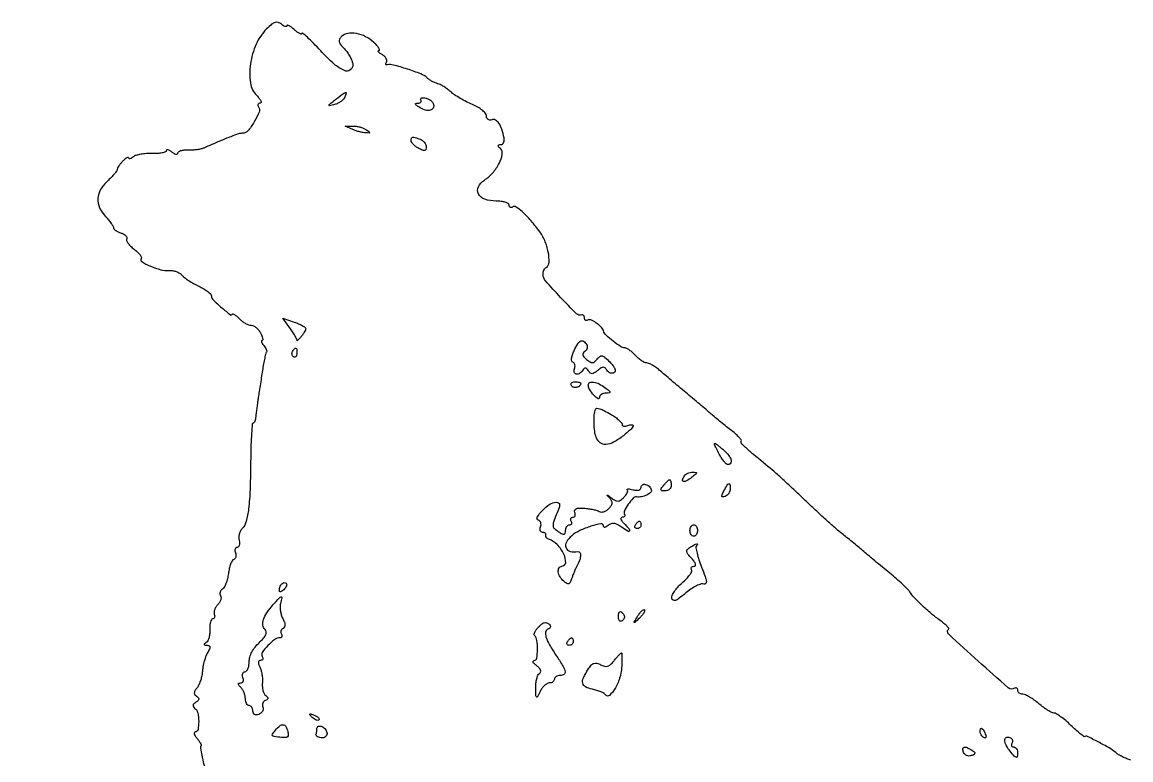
# Model space of a CAD drawing. Extents: x 1 to 370, y 1 to 455.
# Drawn here: x 0.8 to 295, y 258.6 to 454.5 of the extents above; entities that cross this region are included whole.
import ezdxf

# ---------------------------------------------------------------- set-up
doc = ezdxf.new("R2010")
doc.units = 0

msp = doc.modelspace()

# ---------------------------------------------------------------- linework, layer by layer
msp.add_lwpolyline([(295, 258.5, -0.025392), (293.933013, 258.874184, -0.018783), (292.79375, 259.390653, -0.019084), (291.752165, 259.9615, -0.039918), (291, 260.497692, 0.042042), (289.218237, 261.756483, 0.013108), (286.349951, 263.341421, 0.005324), (283.325078, 264.870175, 0.324937), (282.760478, 264.77265, -0.381804), (282.558491, 264.758498, -0.005992), (281.578261, 265.537451, -0.012363), (280.42342, 266.526437, -0.007453), (279.101686, 267.752389, 0.014951), (277.719775, 268.996135, 0.019405), (276.378006, 270.046373, 0.017395), (275.215144, 270.825864, 0.139554), (274.601686, 271.001221, -0.119742), (274.004056, 271.147128, -0.019998), (272.970118, 271.7361, -0.020927), (271.787652, 272.544439, -0.017199), (270.594461, 273.501221, 0.020879), (269.383443, 274.457744, 0.023819), (268.147488, 275.265984, 0.023915), (267.045881, 275.844669, 0.109401), (266.344461, 276, -0.077244), (265.830838, 276.079825, -0.089948), (265.394935, 276.311086, -0.100773), (265.103529, 276.655139, -0.12613), (265, 277.059017, 0.089935), (264.934078, 277.422547, 0.168695), (264.745487, 277.64965, 0.176665), (264.463918, 277.704916, 0.099746), (264.133572, 277.582552, -0.328107), (262.477851, 277.716135, -0.004586), (254.511385, 284.756402, -0.004456), (246.67644, 291.936911, -0.424398), (246.652494, 293.31916, 0.384556), (246.665067, 293.564733, 0.024693), (246.143554, 294.144599, 0.025989), (245.374871, 294.842242, 0.015257), (244.38929, 295.598522, -0.018623), (242.024782, 297.438327, -0.0147), (239.603949, 299.595543, -0.01452), (237.51406, 301.689268, -0.046719), (236.305073, 303.240382, 0.055407), (235.746273, 303.932243, 0.007704), (234.414615, 305.211379, 0.008741), (232.781957, 306.67953, 0.007312), (231, 308.181333, -0.0013), (229.079677, 309.760655, -0.001058), (227.030298, 311.462384, -0.001068), (225.149056, 313.038061, -0.002789), (223.80527, 314.181333, 0.003851), (222.570613, 315.227248, 0.00226), (221.078069, 316.460613, 0.00226), (219.574394, 317.680469, 0.00385), (218.30527, 318.684582, -0.014968), (216.809751, 319.922856, -0.003531), (214.389459, 322.082597, -0.003632), (211.641317, 324.606531, -0.00357), (208.914164, 327.184582, 0.002334), (206.214739, 329.749092, 0.002492), (203.5498, 332.232346, 0.002365), (201.237786, 334.34515, 0.011642), (199.900693, 335.5, -0.001612), (194.894242, 339.651711, -0.013615), (192.698137, 341.588709, -0.02442), (191.567129, 342.750561, -0.396087), (191.582667, 343.249334, 0.377391), (191.602574, 343.561582, 0.023553), (190.953171, 344.324553, 0.025424), (189.999896, 345.24467, 0.015047), (188.777218, 346.247172, -0.003618), (187.366837, 347.350649, -0.002757), (185.837966, 348.578576, -0.002787), (184.417768, 349.745364, -0.006543), (183.373303, 350.636621, 0.002978), (182.265456, 351.595695, 0.000921), (180.586666, 353.026288, 0.000921), (178.703618, 354.618998, 0.001013), (176.873303, 356.154997, -0.001009), (175.022773, 357.707934, -0.000862), (173.078774, 359.351746, -0.000868), (171.316531, 360.852359, -0.002477), (170.09699, 361.904997, 0.022376), (169.08953, 362.706914, 0.02498), (168.049714, 363.384593, 0.025394), (167.115356, 363.867311, 0.106926), (166.501978, 364, -0.113503), (165.921655, 364.133456, -0.033918), (165.128446, 364.5875, -0.032091), (164.280533, 365.234576, -0.029813), (163.5, 366, 0.023651), (162.738281, 366.765599, 0.027851), (161.946378, 367.4125, 0.028519), (161.229191, 367.874472, 0.129523), (160.752742, 368, -0.144879), (159.579841, 368.347144, -0.022761), (157.599176, 369.764229, -0.02382), (155.75279, 371.364692, -0.122326), (155.032199, 372.5, 0.114768), (154.360516, 373.59396, 0.05075), (153.04516, 374.680019, 0.050448), (151.640429, 375.425645, 0.23962), (150.761028, 375.352307, -0.118983), (150.471518, 375.257419, -0.186689), (150.223552, 375.331215, -0.153337), (150.056636, 375.571002, -0.076096), (150, 375.940983, 0.076127), (149.940898, 376.32691, 0.117474), (149.768785, 376.615476, 0.142333), (149.512322, 376.761077, 0.136112), (149.212885, 376.75, -0.279371), (147.917708, 377.063264, -0.007593), (143.673823, 381.409808, -0.009375), (139.641608, 385.830149, -0.182166), (139, 387.532759, -0.055151), (139.06129, 388.086731, -0.049467), (139.242731, 388.635652, -0.052508), (139.509775, 389.098819, -0.097632), (139.826317, 389.392658, 0.251068), (140.599353, 390.726489, 0.056363), (140.384081, 393.434776, 0.05204), (139.448276, 396.504355, 0.062178), (137.93596, 399.120759, 0.015229), (135.522583, 402.112829, 0.034033), (133.474127, 404.19498, 0.044055), (131.83564, 405.408458, 0.282954), (130.848556, 405.406403, -0.102582), (130.525136, 405.288665, -0.178576), (130.249263, 405.347106, -0.166375), (130.064315, 405.576335, -0.087512), (130, 405.940983, 0.267938), (129.764592, 406.34874, 0.056813), (128.98221, 406.688914, 0.04525), (127.862686, 406.923081, 0.028947), (126.535184, 407, -0.080637), (123.55196, 407.484268, -0.188195), (121.841398, 408.907283, -0.253177), (121.824746, 410.771019, -0.12661), (123.459513, 412.565429, 0.068747), (125.664821, 414.489196, 0.062103), (127.355369, 417.002359, 0.072372), (128.158232, 419.396067, 0.245915), (127.682299, 420.917701, -0.027369), (127.218535, 421.435219, -0.197131), (127.125738, 421.75, -0.319474), (127.294495, 421.942005, -0.05789), (127.793725, 422, 0.158048), (128.220784, 422.13845, 0.123505), (128.535893, 422.514063, 0.096608), (128.686439, 423.080794, 0.065304), (128.643957, 423.75, 0.030442), (128.041191, 426.065341, 0.069904), (127.251084, 427.679792, 0.116524), (126.340465, 428.518114, 0.223223), (125.370958, 428.588855, -0.097102), (124.831381, 428.494672, -0.152756), (124.388992, 428.643219, -0.147946), (124.100794, 429.022393, -0.089274), (124, 429.582411, 0.176732), (123.748518, 430.271665, 0.046523), (122.898438, 431.109451, 0.041301), (121.685498, 431.943872, 0.032326), (120.25, 432.646878, -0.019549), (118.6677, 433.372289, -0.015427), (117.014062, 434.275258, -0.015692), (115.528981, 435.210553, -0.036872), (114.5, 436.020974, 0.024519), (113.625909, 436.745064, 0.022008), (112.653869, 437.40833, 0.022609), (111.728239, 437.925554, 0.062011), (111.02381, 438.175123, -0.047077), (110.363251, 438.387235, -0.025286), (109.593849, 438.763992, -0.024953), (108.841605, 439.231232, -0.035577), (108.228807, 439.723574, 0.09385), (106.584484, 440.756322, 0.014887), (102.982598, 442.046183, 0.01325), (99.303731, 443.134424, 0.125851), (97.67567, 443.15188, -0.124934), (97.411581, 443.154235, -0.261037), (97.268375, 443.292592, -0.160246), (97.275224, 443.55751, -0.052532), (97.446703, 443.913763, 0.177981), (97.537844, 444.360391, 0.095712), (97.346936, 444.896976, 0.074522), (96.904586, 445.442397, 0.053398), (96.271032, 445.908131, -0.02237), (95.650083, 446.307843, -0.072388), (95.295943, 446.645244, -0.274704), (95.268884, 446.854019, -0.290566), (95.438561, 446.969591, 0.453547), (95.597636, 447.163588, 0.099332), (95.423304, 447.622829, 0.045243), (94.890413, 448.322009, 0.019779), (94.068642, 449.150677, 0.069816), (91.912587, 450.659569, 0.07366), (89.462974, 451.482664, 0.08423), (87.181393, 451.503292, 0.149177), (85.505965, 450.683216, 0.091621), (84.997658, 449.995789, 0.174641), (84.924392, 449.321155, 0.108093), (85.31145, 448.525912, 0.024495), (86.304035, 447.388009, -0.03758), (87.098613, 446.427529, -0.031499), (87.793298, 445.302187, -0.032658), (88.297454, 444.187585, -0.07161), (88.498143, 443.275207, -0.255751), (87.838929, 441.827247, -0.267928), (86.290364, 441.641714, -0.082069), (83.550796, 443.390311, -0.023925), (79.981041, 446.91961, 0.007123), (78.069391, 448.941005, 0.013486), (76.463181, 450.504984, 0.010737), (75.210119, 451.612088, 0.638487), (75, 451.514622, -0.429384), (74.83173, 451.354805, -0.101917), (74.4125, 451.463931, -0.048071), (73.768464, 451.862211, -0.021415), (73, 452.5, 0.020177), (72.231613, 453.140944, 0.044601), (71.5875, 453.549924, 0.090703), (71.164163, 453.678871, 0.448239), (71, 453.532543, -0.315974), (70.870161, 453.347598, -0.160102), (70.571734, 453.338911, -0.071108), (70.10231, 453.554418, -0.030099), (69.542073, 453.965083, 0.09107), (68.687407, 454.444366, 0.160933), (67.886917, 454.452626, 0.09786), (66.963535, 453.943479, 0.0216), (65.624343, 452.715252, 0.092926), (62.860467, 448.675988, 0.067022), (61.343244, 443.417808, 0.071551), (61.32198, 438.369722, 0.163112), (63, 435, -0.025017), (63.695685, 434.230984, -0.061474), (64.101414, 433.5875, -0.153268), (64.15672, 433.182123, -0.365658), (63.940983, 433, 0.108668), (63.585905, 432.921906, 0.182143), (63.374227, 432.706853, 0.16144), (63.342738, 432.383357, 0.082811), (63.498732, 432.002052, -0.240689), (63.613039, 430.597104, -0.036771), (62.314427, 428.006834, -0.037046), (60.643246, 425.627354, -0.224788), (59.318319, 425, 0.07831), (58.202607, 424.824179, 0.012411), (56.104818, 424.088192, 0.010336), (53.175824, 422.908402, 0.003586), (49, 421.089696, -0.05089), (48.234371, 420.839169, -0.019646), (47.132812, 420.644113, -0.019211), (45.912881, 420.524729, -0.022484), (44.75, 420.508245, 0.031706), (43.696449, 420.473882, 0.049675), (42.807812, 420.298125, 0.064745), (42.193532, 420.020969, 0.260046), (42, 419.674021, -0.26609), (41.865756, 419.439628, -0.188313), (41.559375, 419.390727, -0.085097), (41.076429, 419.58574, -0.034804), (40.5, 420, 0.032932), (39.92361, 420.417509, 0.079561), (39.440801, 420.622923, 0.178328), (39.134688, 420.589276, 0.284595), (39.000598, 420.372445, -0.312958), (38.771584, 420.041912, -0.040565), (37.899282, 419.793733, -0.035616), (36.688121, 419.641669, -0.021923), (35.250598, 419.627497, 0.025117), (33.723073, 419.602686, 0.026573), (32.234551, 419.423809, 0.02745), (30.977944, 419.132741, 0.098368), (30.25, 418.755053, -0.03238), (29.769726, 418.419399, -0.076425), (29.367188, 418.252669, -0.168124), (29.111089, 418.276556, -0.294241), (29, 418.448984, 0.41886), (28.868178, 418.578734, 0.119893), (28.559375, 418.498407, 0.051294), (28.076589, 418.171203, 0.021821), (27.5, 417.642857, 0.021608), (26.925778, 417.016736, 0.025502), (26.440625, 416.375872, 0.025652), (26.092464, 415.802489, 0.124235), (26, 415.436099, -0.160107), (25.868967, 415.037387, -0.015335), (25.228906, 414.222326, -0.018312), (24.380422, 413.27991, -0.013443), (23.375, 412.296574, 0.075393), (21.567482, 410.028568, 0.117842), (20.862253, 407.64605, 0.120484), (21.316515, 405.240356, 0.081072), (22.875, 402.903797, -0.01503), (23.688741, 401.975936, -0.019381), (24.375781, 401.074332, -0.017468), (24.884779, 400.293113, -0.136469), (25, 399.878826, 0.196421), (25.134658, 399.549272, 0.048344), (25.591765, 399.165521, 0.042192), (26.243233, 398.794735, 0.031451), (27.014521, 398.495391, -0.044356), (27.748052, 398.188724, -0.075065), (28.283337, 397.794747, -0.111749), (28.544758, 397.38135, -0.22753), (28.504993, 397.008078, 0.242308), (28.469183, 396.550625, 0.053092), (28.862096, 395.837204, 0.044039), (29.546519, 395.020525, 0.029694), (30.45656, 394.21283, -0.023573), (31.365214, 393.426024, -0.039311), (32.040752, 392.673323, -0.048373), (32.429339, 392.048215, -0.321679), (32.373158, 391.706491, 0.488234), (32.471321, 390.912332, 0.033726), (34.794969, 389.72613, 0.034836), (37.588132, 388.753978, 0.08597), (39.741219, 388.551487, -0.057739), (40.683524, 388.516037, -0.047356), (41.660877, 388.268983, -0.049193), (42.526331, 387.860972, -0.08501), (43.12898, 387.344589, 0.05633), (43.793128, 386.70632, 0.01736), (44.926382, 385.900232, 0.017124), (46.26647, 385.079886, 0.018002), (47.63776, 384.367604, -0.022467), (48.925402, 383.684108, -0.030764), (50.012342, 382.949351, -0.031416), (50.799964, 382.260297, -0.199911), (51, 381.779979, 0.202527), (51.431137, 380.759244, 0.01506), (53.709967, 378.67269, 0.01514), (56.022061, 376.799224, 0.556752), (56.546981, 377, -0.483765), (56.698259, 377.078794, -0.043601), (57.128756, 376.839062, -0.031487), (57.714341, 376.386271, -0.016061), (58.392857, 375.75, 0.035595), (59.165338, 375.080317, 0.033785), (60.038102, 374.514063, 0.035631), (60.87911, 374.121456, 0.091637), (61.536245, 374, -0.116454), (62.147616, 373.855649, -0.054591), (62.834745, 373.4125, -0.049875), (63.487222, 372.765035, -0.049588), (64, 372, -0.024274), (64.364021, 371.232473, -0.047738), (64.562769, 370.5875, -0.079164), (64.582614, 370.151766, -0.381638), (64.412739, 370, 0.346558), (64.262848, 369.881928, 0.141947), (64.275459, 369.605785, 0.063781), (64.486894, 369.173646, 0.027583), (64.868879, 368.657991, -0.029979), (65.267672, 368.114223, -0.044122), (65.543517, 367.590349, -0.053041), (65.673556, 367.155358, -0.238341), (65.601502, 366.907991, 0.129058), (65.424367, 366.579621, 0.005619), (65.128652, 365.297972, 0.009236), (64.820354, 363.75372, 0.006427), (64.527028, 362, -0.000001), (64.227739, 360.057508, -0.000001), (63.901574, 357.940625, -0.000001), (63.597026, 355.964079, -0.000002), (63.371431, 354.5, 0.002868), (63.182173, 353.223147, 0.002406), (62.995784, 351.867188, 0.002427), (62.837464, 350.626652, 0.006681), (62.741777, 349.75, -0.028724), (62.638543, 349.079612, -0.043145), (62.46576, 348.513966, -0.051898), (62.255476, 348.116283, -0.250045), (62.037196, 347.999672, 0.390498), (61.818314, 347.797722, 0.003255), (61.630508, 345.28235, 0.009049), (61.481335, 342.296357, 0.005443), (61.407088, 338.749672, -0.005457), (61.231741, 330.384076, -0.021504), (60.846326, 325.246089, -0.033984), (60.221886, 321.92435, -0.129527), (59.198632, 320.100924, 0.073534), (58.716473, 319.428672, 0.053516), (58.384605, 318.569118, 0.053702), (58.243668, 317.662561, 0.075821), (58.328733, 316.850924, -0.050119), (58.439932, 316.142166, -0.0837), (58.3729, 315.543709, -0.121753), (58.145915, 315.148066, -0.204693), (57.799392, 315, 0.166539), (57.45933, 314.883502, 0.150868), (57.245501, 314.578353, 0.10821), (57.200704, 314.113949, 0.061826), (57.336834, 313.564608, -0.066164), (57.473658, 312.99129, -0.086314), (57.435967, 312.454236, -0.104346), (57.234273, 312.036919, -0.148809), (56.900829, 311.800276, 0.187988), (56.491725, 311.46029, 0.035827), (56.077081, 310.565981, 0.03376), (55.719859, 309.39051, 0.025417), (55.482324, 308.060333, -0.028131), (55.232209, 306.702313, -0.032157), (54.838624, 305.441909, -0.033967), (54.370733, 304.434682, -0.129324), (53.897203, 303.936468, 0.088172), (53.505178, 303.586016, 0.094711), (53.269799, 303.1301, 0.100028), (53.226439, 302.640494, 0.111082), (53.381076, 302.192423, -0.136166), (53.524751, 301.698191, -0.075196), (53.437681, 301.070657, -0.065735), (53.143566, 300.410739, -0.058782), (52.678834, 299.821691, 0.056438), (52.197266, 299.217134, 0.053906), (51.8543, 298.51107, 0.058253), (51.692556, 297.814304, 0.108794), (51.752976, 297.241071, -0.063016), (51.8472, 296.766226, -0.105327), (51.790653, 296.364565, -0.143162), (51.596105, 296.100041, -0.164528), (51.300312, 296, 0.272731), (50.976596, 295.809236, 0.061534), (50.728089, 295.192187, 0.047468), (50.580066, 294.303701, 0.029822), (50.568902, 293.25, -0.037968), (50.539165, 292.143466, -0.042004), (50.340517, 291.091998, -0.046248), (50.016215, 290.238488, -0.13257), (49.601923, 289.765313, 0.03093), (49.156347, 289.426663, 0.289851), (49.089494, 289.206518, 0.298779), (49.259641, 289.057073, 0.032097), (49.809017, 289.015313, -0.090286), (50.291267, 288.921676, -0.205883), (50.550195, 288.666573, -0.175342), (50.565992, 288.267822, -0.064633), (50.32433, 287.75, 0.016827), (50.010191, 287.2164, 0.015382), (49.722559, 286.646875, 0.015601), (49.497311, 286.122479, 0.047426), (49.390313, 285.75, -0.020474), (49.320114, 285.444538, -0.02068), (49.22536, 285.146875, -0.021006), (49.12152, 284.895362, -0.074507), (49.025807, 284.75, 0.138302), (48.927617, 284.549892, 0.006079), (48.795743, 283.777725, 0.009902), (48.667275, 282.847184, 0.006872), (48.557436, 281.79119, -0.033963), (48.375464, 280.647583, -0.027378), (48.030962, 279.451521, -0.028164), (47.588094, 278.378683, -0.061306), (47.108071, 277.630218, 0.03639), (46.579491, 276.889778, 0.131808), (46.418102, 276.339165, 0.180375), (46.575882, 275.884318, 0.081785), (47.058204, 275.464028, -0.066263), (47.526655, 275.080611, -0.223266), (47.645526, 274.713603, -0.178319), (47.44508, 274.327665, -0.041535), (46.856763, 273.875, 0.04964), (46.308777, 273.439075, 0.157919), (46.092758, 273.030499, 0.200688), (46.181951, 272.637208, 0.085576), (46.572631, 272.25, -0.190698), (47.340142, 271.087996, -0.047553), (47.599023, 268.782496, -0.049675), (47.420128, 266.618539, -0.361928), (46.677555, 266, 0.299622), (46.453045, 265.852194, 0.169609), (46.429234, 265.514227, 0.07537), (46.664547, 264.981786, 0.031542), (47.127555, 264.346305, -0.018042), (47.6353, 263.687532, -0.027294), (48.023407, 263.076656, -0.025745), (48.274354, 262.570076, -0.264346), (48.25, 262.346305, 0.043517), (48.159844, 262.19532, 0.041222), (48.095266, 262.02829, 0.044032), (48.06353, 261.870528, 0.100192), (48.07431, 261.75, -0.023703), (48.118694, 261.569823, -0.000772), (48.261194, 260.839063, -0.001479), (48.425462, 259.976004, -0.001028), (48.60616, 259, 0.05419), (49.686355, 255.370753, 0.029432)], format="xyb")
for points in [[(86.39944, 434.598542, -0.097685), (86.036425, 434.021012, -0.047591), (85.379009, 433.444673, -0.044704), (84.554961, 432.955945, -0.048844), (83.680825, 432.638484, -0.00798), (82.33836, 432.317362, -0.551847), (82.202399, 432.454495, -0.169803), (82.395078, 432.759236, -0.0028), (84, 434.017707, -0.002622), (86.0671, 435.602695, -0.103215), (86.584949, 435.848518, -0.574468), (86.756716, 435.669751, -0.022246)], [(110, 432.383369, -0.185647), (109.65801, 431.494035, -0.187403), (108.809819, 431.067379, -0.113931), (107.514111, 431.238534, -0.053932), (106, 432, -0.016439), (105.311987, 432.477402, -0.187072), (105.139075, 432.752317, -0.415341), (105.259321, 432.929693, -0.044036), (105.809017, 432.984687, 0.07318), (106.268223, 433.057756, 0.147287), (106.568894, 433.261857, 0.186004), (106.666022, 433.560795, 0.125635), (106.557637, 433.906741, -0.236417), (106.53149, 434.19888, -0.238295), (106.749762, 434.393387, -0.095442), (107.266748, 434.429487, -0.033809), (107.99862, 434.29011, -0.060861), (108.763843, 433.986818, -0.06566), (109.412095, 433.514113, -0.07396), (109.85064, 432.951332, -0.12929)], [(92, 426, -0.006504), (92.891247, 425.407458, -0.247646), (93, 425.20135, -0.411928), (92.87267, 425.073021, -0.011111), (92, 425.085598, -0.038039), (91.284166, 425.166597, -0.016709), (90.353125, 425.37688, -0.016424), (89.375582, 425.666878, -0.021159), (88.5, 426), (86.5, 426.859429), (88.5, 426.914402, -0.04208), (89.375422, 426.864773, -0.028709), (90.353125, 426.668473, -0.029001), (91.280859, 426.367678, -0.050598)], [(106.418213, 423.393011, -0.072244), (107.022922, 423.05425, -0.063892), (107.53535, 422.544793, -0.06686), (107.882081, 421.949167, -0.098733), (108, 421.357827, -0.080266), (107.895711, 420.712365, -0.274977), (107.587271, 420.445247, -0.145792), (107.025642, 420.508699, -0.022341), (106, 421, -0.034718), (105.234579, 421.480738, -0.040999), (104.5875, 422.039362, -0.045472), (104.136208, 422.590863, -0.149836), (104, 423.035184, -0.079803), (104.10418, 423.683758, -0.283594), (104.412565, 423.943287, -0.117115), (105.025355, 423.890295, -0.011745)], [(76, 373.093304, -0.106366), (75.921049, 372.726374, -0.024983), (75.632812, 372.16428, -0.024632), (75.228473, 371.53765, -0.022032), (74.75, 370.929156, -0.004515), (74.284118, 370.397365, -0.0113), (73.931946, 370.020136, -0.030044), (73.747325, 369.852551, -0.822176), (73.720455, 369.875148, 0.246168), (73.726431, 370.147507, 0.011575), (73.285196, 370.986929, 0.016841), (72.684125, 371.987902, 0.01108), (71.929149, 373.099502), (69.917387, 375.92476), (72.958694, 374.864555, -0.019513), (74.123804, 374.406675, -0.028484), (75.106616, 373.906915, -0.027709), (75.830722, 373.429622, -0.237472)], [(73.666667, 366.543989, -0.059057), (73.605052, 366.024148, -0.126631), (73.417083, 365.669932, -0.191218), (73.139071, 365.534562, -0.158515), (72.817021, 365.613087, -0.108766), (72.536973, 365.88478, -0.099739), (72.385962, 366.257398, -0.095385), (72.387618, 366.673795, -0.090093), (72.542705, 367.069098, -0.02679), (73.086603, 367.852054, -0.350126), (73.40792, 367.929499, -0.269722), (73.623697, 367.618676, -0.019984)], [(150.569098, 368.888197, -0.104873), (150.741312, 368.408375, -0.099136), (150.709097, 367.889586, -0.096469), (150.477167, 367.411877, -0.093495), (150.080781, 367.049925, 0.10333), (149.641703, 366.633018, 0.210549), (149.553501, 366.175206, 0.130805), (149.837579, 365.635936, 0.033286), (150.560878, 364.949476, 0.030327), (151.501745, 364.260462, 0.152128), (152.123543, 364.088701, 0.176757), (152.679612, 364.312305, 0.044139), (153.358213, 365.040225, -0.069773), (154.058656, 365.718537, -0.217236), (154.686813, 365.847312, -0.124673), (155.436114, 365.46321, -0.018091), (156.691259, 364.275191, -0.029373), (157.544871, 363.29792, -0.070852), (158.018878, 362.46574, -0.123169), (158.103291, 361.826017, -0.229747), (157.829456, 361.394598, -0.12397), (157.365334, 361.247515, -0.100779), (156.847211, 361.320883, -0.090661), (156.354041, 361.604811, -0.078666), (155.964412, 362.057583, 0.062866), (155.47072, 362.669163, 0.199966), (154.991098, 362.855943, 0.141266), (154.405084, 362.672073, 0.02701), (153.5, 362, -0.027722), (152.604665, 361.337143, -0.138289), (152.014681, 361.150087, -0.198063), (151.533313, 361.330656, -0.066921), (151.048785, 361.921065, 0.046661), (150.643337, 362.457931, 0.178389), (150.277075, 362.647518, 0.218044), (149.924439, 362.536584, 0.070887), (149.565983, 362.106763, -0.102672), (148.752753, 361.24805, -0.190852), (147.833077, 361.031938, -0.297069), (147.291914, 361.510322, -0.160295), (147.336834, 362.435392, 0.064579), (147.475444, 363.008179, 0.085127), (147.442532, 363.543576, 0.103852), (147.248111, 363.958485, 0.152128), (146.923175, 364.192275, -0.256542), (146.623634, 364.515885, -0.086306), (146.575505, 365.179882, -0.056225), (146.777083, 366.115704, -0.027603), (147.229352, 367.249081, -0.02572), (148.201206, 369.087451, -0.145211), (149.0082, 369.831231, -0.282403), (149.774389, 369.758828, -0.093403)], [(149, 358.559017, -0.211827), (148.716404, 357.919648, -0.127879), (147.969093, 357.529206, -0.122608), (147.101938, 357.54388, -0.191362), (146.510081, 357.983688, -0.136093), (146.397824, 358.36964, -0.190788), (146.524436, 358.701458, -0.140899), (146.890269, 358.925389, -0.067432), (147.440983, 359, -0.026751), (148.038367, 358.968016, -0.042195), (148.542039, 358.870461, -0.051652), (148.89701, 358.729146, -0.279105)], [(155.44113, 357.468197, -0.008124), (156.551491, 356.599645, -0.182507), (156.75387, 356.254001, -0.434721), (156.594353, 356.044815, -0.024793), (155.69113, 356, 0.071988), (155.042492, 355.906126, 0.085252), (154.487427, 355.632812, 0.097627), (154.110299, 355.226789, 0.132885), (153.968197, 354.75, -0.589351), (153.52946, 354.521448, -0.068658), (152.471344, 355.453149, -0.040047), (151.335639, 357.005272, -0.138791), (151, 358.19113, -0.306656), (151.411479, 358.798952, -0.136324), (152.4203, 358.909975, -0.076053), (153.885362, 358.435534, -0.045674)], [(157.095708, 350.284392, -0.021163), (158.207905, 349.562243, -0.028334), (159.146864, 348.810901, -0.028164), (159.830044, 348.124407, -0.183692), (160, 347.677404, 0.202386), (160.122839, 347.386356, 0.142083), (160.440625, 347.216949, 0.092755), (160.925402, 347.206036, 0.051028), (161.5, 347.361626, -0.079111), (162.632276, 347.601204, -0.55821), (162.890128, 347.226853, -0.106297), (162.176131, 346.241141, -0.016402), (160.317152, 344.677512, -0.038468), (157.717452, 342.938307, -0.113939), (155.6707, 342.336839, -0.184499), (154.153766, 342.816033, -0.136488), (153.109538, 344.25236, -0.057786), (152.716367, 345.845986, -0.025186), (152.55047, 348.022333, -0.025104), (152.603572, 350.19116, -0.061847), (152.916667, 351.75, -0.336505), (153.273234, 351.993858, -0.072109), (154.057672, 351.840281, -0.038177), (155.283629, 351.30216, -0.010908)], [(188.234687, 339.5, -0.051105), (188.801132, 338.536569, -0.1241), (188.949716, 337.731241, -0.211914), (188.677254, 337.210611, -0.169344), (188.073242, 337, -0.195939), (187.621336, 337.184162, -0.030875), (186.96438, 337.910744, -0.030362), (186.259835, 338.913062, -0.022312), (185.599798, 340.100405, -0.002895), (184.614617, 342.104209, -0.138838), (184.537082, 342.542103, -0.574923), (184.730945, 342.630212, -0.011915), (185.776556, 341.850405, -0.013227), (186.490262, 341.260059, -0.011367), (187.209553, 340.602932, -0.011514), (187.835314, 339.976385, -0.03204)], [(173, 331.5, -0.107348), (172.875699, 330.927707, -0.099536), (172.523407, 330.440625, -0.095788), (171.996941, 330.114059, -0.091307), (171.377555, 330, -0.035496), (170.565314, 330.057736, -0.304492), (170.308142, 330.28931, -0.217533), (170.381629, 330.689039, -0.020633), (171, 331.5, -0.013852), (171.504355, 332.074554, -0.019119), (171.99011, 332.559375, -0.016008), (172.412416, 332.925448, -0.172217), (172.622445, 333, -0.294983), (172.768578, 332.90557, -0.044235), (172.889093, 332.559375, -0.037907), (172.972666, 332.07485, -0.023761)], [(178.442702, 333.581761, -0.026498), (177.062386, 332.680598, -0.177033), (176.267855, 332.540143, -0.447219), (176.017238, 332.945034, -0.066787), (176.458881, 333.933469, -0.092697), (176.830638, 334.341887, -0.05301), (177.403841, 334.686706, -0.050463), (178.076947, 334.920885, -0.058559), (178.750147, 335, -0.031223), (179.565451, 334.949037, -0.440416), (179.716568, 334.735667, -0.173737), (179.497289, 334.383973, -0.009468)], [(167.728392, 330.314825, -0.290482), (167.55274, 329.608241, -0.077842), (166.556736, 328.917487, -0.064856), (165.161136, 328.452729, -0.08016), (163.793047, 328.408996, 0.245374), (162.883971, 328.073839, 0.035367), (161.621953, 326.466521, 0.035199), (160.600899, 324.701922, 0.257411), (160.647693, 323.761028, -0.130178), (160.735459, 323.471857, -0.1898), (160.647803, 323.223552, -0.145046), (160.385532, 323.056105, -0.070147), (159.987588, 323, 0.220746), (159.688975, 322.861411, 0.248784), (159.622348, 322.554952, 0.097343), (159.874374, 322.055918, 0.030925), (160.428571, 321.428571, -0.01164), (161.874627, 319.913576, -0.331621), (161.924722, 319.406249, -0.419345), (161.495077, 319.303534, -0.012884), (159.81815, 320.414819, 0.033584), (158.711249, 321.084164, 0.088551), (157.829313, 321.357061, 0.117175), (157.060922, 321.272318, 0.087622), (156.31815, 320.849078, -0.033355), (155.760239, 320.445672, -0.123539), (155.350264, 320.312752, -0.264663), (155.101795, 320.432707, -0.152046), (155, 320.759717, 0.469256), (154.359142, 321.2922, 0.030855), (151.699668, 320.624731, 0.033862), (148.77049, 319.470754, 0.062516), (146.616168, 318.096411, 0.088046), (145.214158, 316.440078, 0.22798), (145.094587, 314.919889, 0.246432), (146.191921, 313.961801, 0.098093), (148.25, 313.881579, -0.301522), (148.774958, 313.641392, -0.152289), (148.965689, 312.905899, -0.074973), (148.722284, 311.693856, -0.035643), (148.072998, 310.236431, 0.014536), (147.675517, 309.436769, 0.008636), (147.246509, 308.462931, 0.008639), (146.851967, 307.476286, 0.014724), (146.561165, 306.637376, -0.036297), (146.193598, 305.708479, -0.209873), (145.801794, 305.373278, -0.212554), (145.293328, 305.437125, -0.037251), (144.488167, 306.009821, -0.087201), (143.504704, 307.167736, -0.102459), (143.044492, 308.52932, -0.16139), (143.252776, 309.565949, -0.269368), (144, 310, 0.400408), (145.002675, 310.956275, 0.125909), (144.542612, 313.189818, 0.077162), (142.74918, 315.768673, 0.125217), (140.5, 317.178741, -0.07377), (140.136695, 317.357889, -0.088884), (139.867187, 317.625943, -0.101825), (139.731823, 317.939231, -0.132429), (139.75, 318.25, 0.150915), (139.756324, 318.53508, 0.144618), (139.601385, 318.779688, 0.111674), (139.29774, 318.944189, 0.068624), (138.893011, 319, -0.150038), (138.51672, 319.115516, -0.152523), (138.273001, 319.421647, -0.116261), (138.208372, 319.886387, -0.068382), (138.336834, 320.435392, 0.076481), (138.462032, 321.012186, 0.093026), (138.393519, 321.559914, 0.105871), (138.144986, 321.993065, 0.130019), (137.756323, 322.247892, -0.481898), (137.457697, 323.063644, -0.058041), (138.819954, 324.807516, -0.046325), (140.822235, 326.490969, -0.152804), (142.448973, 327, -0.115727), (143.13224, 326.839708, -0.279189), (143.399656, 326.418269, -0.094398), (143.256214, 325.569037, -0.010053), (142.518039, 323.697415, 0.01563), (141.7651, 321.724166, 0.114213), (141.658931, 320.724643, 0.175328), (142.031803, 319.988305, 0.049209), (143.069065, 319.188941, 0.018327), (144.112213, 318.589459, 0.161479), (144.629838, 318.503398, 0.303489), (144.913595, 318.764977, 0.059253), (145, 319.491526, -0.068464), (145.079321, 320.068097, -0.084869), (145.311086, 320.556886, -0.099833), (145.655173, 320.883722, -0.141097), (146.059017, 321, 0.108972), (146.413961, 321.078288, 0.182303), (146.6254, 321.29375, 0.161196), (146.656512, 321.6179, 0.082592), (146.5, 322, -0.079467), (146.340647, 322.382252, -0.157566), (146.36538, 322.70625, -0.184509), (146.56712, 322.921216, -0.113538), (146.909598, 323, 0.146971), (147.259758, 323.105199, 0.152616), (147.487735, 323.384713, 0.117823), (147.550416, 323.80881, 0.069758), (147.434667, 324.30966, -0.165336), (147.412694, 324.877134, -0.218194), (147.749238, 325.261888, -0.099227), (148.541439, 325.442933, -0.024002), (149.892078, 325.414395, -0.017863), (151.104616, 325.2868, -0.018069), (152.300293, 325.073297, -0.018191), (153.324949, 324.812522, -0.067097), (153.933697, 324.540977, 0.138017), (154.453746, 324.391845, 0.074853), (155.117096, 324.488342, 0.065197), (155.816758, 324.804233, 0.057838), (156.443385, 325.300528, 0.043037), (157.09334, 326.073157, 0.132252), (157.32596, 326.709673, 0.146737), (157.196409, 327.335916, 0.057546), (156.685714, 328.066058, -0.003261), (156.016041, 328.831448, -0.618382), (156.047475, 328.906766, -0.178753), (156.215299, 328.857415, -0.001811), (157.222121, 328.102464, 0.038802), (158.187775, 327.484255, 0.137808), (158.898553, 327.326805, 0.141551), (159.576047, 327.564272, 0.041784), (160.424502, 328.281645, 0.035432), (160.951219, 328.888815, 0.053764), (161.307993, 329.489021, 0.070254), (161.458302, 329.995295, 0.237765), (161.353467, 330.313199, -0.443483), (161.360859, 330.462562, -0.172931), (161.580672, 330.541318, -0.047556), (162.12977, 330.489838, -0.016816), (162.901086, 330.315615, 0.044176), (163.761801, 330.170098, 0.095281), (164.427066, 330.244113, 0.147013), (164.841628, 330.523324, 0.173237), (165, 330.966702, -0.258842), (165.360208, 331.61589, -0.200678), (166.171969, 331.748199, -0.128423), (167.133834, 331.235183, -0.126576)], [(188.666667, 330.543033, -0.084478), (188.565266, 329.947151, -0.066128), (188.268203, 329.361145, -0.066178), (187.828748, 328.873436, -0.08491), (187.310194, 328.565538, -0.053507), (186.681493, 328.398629, -0.399857), (186.450811, 328.559233, -0.160481), (186.50258, 329.00198, -0.014189), (187.012045, 330.022505, -0.010606), (187.872936, 331.552196, -0.185119), (188.312118, 331.900771, -0.471217), (188.599759, 331.713988, -0.028547)], [(165, 321, -0.105053), (164.918938, 320.618444, -0.099167), (164.688914, 320.29375, -0.09642), (164.345238, 320.076123, -0.093332), (163.940983, 320, -0.108972), (163.586039, 320.078288, -0.182303), (163.3746, 320.29375, -0.161196), (163.343488, 320.6179, -0.082592), (163.5, 321, -0.029505), (163.768994, 321.382774, -0.035638), (164.066025, 321.70625, -0.038439), (164.34829, 321.934461, -0.151918), (164.559017, 322, -0.210953), (164.727648, 321.92554, -0.081139), (164.870461, 321.70625, -0.061769), (164.967655, 321.382849, -0.042167)], [(180, 319.5, -0.064853), (179.925306, 318.926543, -0.082425), (179.70625, 318.440625, -0.098894), (179.381354, 318.115568, -0.148195), (179, 318, -0.148195), (178.618646, 318.115568, -0.098894), (178.29375, 318.440625, -0.082425), (178.074694, 318.926543, -0.064853), (178, 319.5, -0.064853), (178.074694, 320.073457, -0.082425), (178.29375, 320.559375, -0.098894), (178.618646, 320.884432, -0.148195), (179, 321, -0.148195), (179.381354, 320.884432, -0.098894), (179.70625, 320.559375, -0.082425), (179.925306, 320.073457, -0.064853)], [(179.724254, 315.390921, 0.244356), (179.575433, 314.919982, 0.016299), (179.87422, 313.488959, 0.020547), (180.377518, 311.735509, 0.013715), (181.090081, 309.771463, -0.008628), (182.018627, 307.29111, -0.052299), (182.339679, 305.958719, -0.219661), (182.168693, 305.406957, -0.310499), (181.684761, 305.290727, 0.172038), (180.934312, 305.309992, 0.036895), (179.710559, 304.808632, 0.034491), (178.306057, 303.982795, 0.026968), (176.902267, 302.9058, -0.012574), (175.169263, 301.495197, -0.074342), (174.150868, 300.926033, -0.230061), (173.544775, 300.981356, -0.206839), (173.176202, 301.498078, -0.159895), (173.255915, 302.251285, -0.042331), (173.851235, 303.322716, -0.038497), (174.775115, 304.491923, -0.031413), (175.928884, 305.593614, 0.02475), (177.066672, 306.65144, 0.037251), (177.93665, 307.688849, 0.0419), (178.468786, 308.577347, 0.257859), (178.443666, 309.091151, -0.112495), (178.325337, 309.437147, -0.184037), (178.403579, 309.733026, -0.158389), (178.674031, 309.931921, -0.080155), (179.095971, 310, 0.251916), (179.421982, 310.175385, 0.22617), (179.475514, 310.558538, 0.082828), (179.146733, 311.203683, 0.024747), (178.444751, 312.06105, -0.01904), (177.462332, 313.233381, -0.131894), (177.175007, 313.918426, -0.223004), (177.347094, 314.46703, -0.0661), (178.039763, 315.045737, -0.0163), (179.146591, 315.696323, -0.074306), (179.846063, 315.952014, -0.584008), (179.980809, 315.797062, -0.111459)], [(70.183333, 303.783333, -0.034019), (69.693024, 303.355562, -0.131573), (69.322581, 303.204271, -0.290264), (69.093678, 303.31173, -0.142677), (69, 303.633333, -0.094783), (69.175276, 304.54964, -0.102202), (69.674729, 305.309147, -0.145728), (70.299565, 305.647242, -0.253202), (70.85, 305.483333, -0.212536), (70.959631, 305.197768, -0.080535), (70.867292, 304.770833, -0.061283), (70.5985, 304.274266, -0.041736)], [(69.316483, 300.102233, 0.064751), (69.205248, 299.227288, 0.036859), (69.286939, 298.162231, 0.036154), (69.530952, 297.083772, 0.049191), (69.912807, 296.162921, -0.034181), (70.336956, 295.220893, -0.08198), (70.481996, 294.471313, -0.121487), (70.357967, 293.901296, -0.141224), (69.986392, 293.49159, 0.090177), (69.641072, 293.18041, 0.095414), (69.435715, 292.773351, 0.099725), (69.401318, 292.334327, 0.108667), (69.542705, 291.930902, -0.07419), (69.695551, 291.574826, -0.150797), (69.682891, 291.273452, -0.187804), (69.510714, 291.074189, -0.122332), (69.212027, 291, 0.160621), (67.788631, 290.530638, 0.042327), (65.96431, 288.925269, 0.040726), (64.492831, 287.11727, 0.297136), (64.4672, 286.053072, -0.080598), (64.633925, 285.650591, -0.158911), (64.60543, 285.30934, -0.183729), (64.389267, 285.082772, -0.111835), (64.023833, 285, 0.154379), (63.624413, 284.873665, 0.214851), (63.435836, 284.555364, 0.113263), (63.497546, 284.016321, 0.033665), (63.827751, 283.25, -0.052596), (64.156312, 282.40054, -0.026776), (64.395717, 281.279688, -0.026269), (64.520819, 280.085346, -0.035494), (64.500065, 279, 0.04308), (64.496024, 277.982403, 0.044653), (64.667496, 276.991699, 0.04886), (64.975911, 276.168008, 0.119641), (65.38713, 275.673869, -0.044766), (65.853951, 275.257734, -0.206557), (65.973952, 274.924741, -0.229465), (65.809662, 274.632828, -0.054722), (65.306177, 274.359261, 0.106973), (64.889004, 274.072924, 0.097278), (64.610295, 273.630534, 0.09361), (64.512947, 273.100294, 0.090572), (64.613648, 272.564435, -0.118473), (64.685107, 272.020217, -0.100629), (64.510179, 271.466263, -0.092439), (64.114386, 270.987498, -0.082493), (63.557471, 270.660427, -0.068038), (62.905824, 270.507477, -0.152302), (62.413387, 270.611204, -0.173523), (62.107699, 270.961655, -0.093688), (62, 271.531385, 0.066306), (61.925222, 272.092793, 0.083434), (61.70625, 272.568594, 0.099317), (61.381345, 272.886819, 0.145266), (61, 273, -0.17482), (60.618409, 273.137625, -0.093122), (60.29375, 273.52875, -0.073362), (60.074027, 274.111367, -0.053595), (60, 274.8, 0.056383), (59.91209, 275.577103, 0.038823), (59.6475, 276.42375, 0.039117), (59.259641, 277.209158, 0.062206), (58.8, 277.8, -0.020516), (58.249303, 278.397844, -0.170935), (58.119967, 278.736572, -0.349598), (58.271288, 278.937084, -0.063003), (58.768615, 279, 0.148231), (59.16642, 279.120583, 0.152587), (59.424866, 279.440625, 0.117179), (59.494893, 279.926327, 0.069186), (59.361626, 280.5, -0.06502), (59.22328, 281.073899, -0.112257), (59.280284, 281.559375, -0.151946), (59.519085, 281.878743, -0.158089), (59.893011, 282, 0.218696), (60.316602, 282.194581, 0.078133), (60.674822, 282.774128, 0.059408), (60.918937, 283.626269, 0.040103), (61, 284.635329, -0.073563), (61.181965, 285.865438, -0.04615), (61.730459, 287.215291, -0.043272), (62.571037, 288.542193, -0.043081), (63.628583, 289.706747, 0.024523), (64.777595, 290.881429, 0.075208), (65.381573, 291.813055, 0.132455), (65.504473, 292.566609, 0.172607), (65.206728, 293.193272, -0.166721), (64.639491, 294.352719, -0.109647), (64.779969, 295.845459, -0.072818), (65.672243, 297.65717, -0.032481), (67.323326, 299.75, -0.00379), (69.018588, 301.60487, -0.163389), (69.479578, 301.856011, -0.530525), (69.679734, 301.649666, -0.012605)], [(160.457295, 297.069098, -0.108373), (160.598899, 296.665803, -0.099685), (160.565079, 296.22714, -0.095498), (160.360589, 295.820631, -0.090427), (160.016312, 295.510081, -0.136093), (159.63036, 295.397824, -0.190788), (159.298542, 295.524436, -0.140899), (159.074611, 295.890269, -0.067432), (159, 296.440983, -0.039415), (159.085158, 297.519563, -0.25701), (159.407182, 297.933879, -0.315493), (159.86686, 297.838655, -0.050477)], [(164.578723, 296.22619, -0.001428), (163.349181, 295.05524, -0.406252), (163.219485, 295.057007, -0.342804), (163.201648, 295.199081, -0.001303), (164.100391, 296.704522, -0.024195), (164.642413, 297.515455, -0.042367), (165.175905, 298.120955, -0.056956), (165.628468, 298.465039, -0.342991), (165.902621, 298.430712, -0.289503), (165.969679, 298.133352, -0.049795), (165.711038, 297.585822, -0.040938), (165.234722, 296.922345, -0.025624)], [(140.306177, 293.310392, 0.269722), (139.680566, 292.554026, 0.120055), (139.780744, 291.217356, 0.054541), (140.720773, 289.127798, 0.014372), (142.67254, 286.017865, -0.01163), (144.375317, 283.337427, -0.095099), (144.874382, 281.983107, -0.310559), (144.546178, 281.283783, -0.133221), (143.5, 281, 0.064853), (142.926543, 280.925306, 0.082425), (142.440625, 280.70625, 0.098894), (142.115568, 280.381354, 0.148195), (142, 280, -0.133701), (141.896172, 279.618656, -0.100485), (141.604264, 279.29375, -0.087401), (141.167613, 279.075129, -0.072585), (140.652814, 279, 0.132755), (140.058513, 278.839376, 0.054691), (139.382606, 278.339063, 0.048928), (138.73538, 277.610779, 0.044877), (138.220495, 276.75, -0.007035), (137.513731, 275.33575, -0.476245), (137.28269, 275.287867, -0.216212), (137.125807, 275.604231, -0.003321), (137.06768, 277.690983, -0.031112), (137.119757, 278.960544, -0.037334), (137.331209, 280.137026, -0.040683), (137.655598, 281.0725, -0.151675), (138.059841, 281.536984, 0.167403), (138.365051, 281.9102, 0.1789), (138.364913, 282.38063, 0.10394), (138.012175, 282.941401, 0.038383), (137.309841, 283.564197, -0.029301), (136.688896, 284.095015, -0.089265), (136.364675, 284.542653, -0.26028), (136.381817, 284.825776, -0.248169), (136.633732, 284.968197, 0.360366), (137.315189, 285.565644, 0.036218), (137.516931, 287.883248, 0.037925), (137.367085, 290.321097, 0.163482), (136.729451, 291.603882, -0.252378), (136.628102, 291.942315, -0.059839), (136.821568, 292.520307, -0.047444), (137.235851, 293.215605, -0.031038), (137.833333, 293.933333, -0.040801), (138.617175, 294.638995, -0.090953), (139.330057, 295.001111, -0.129612), (139.958942, 295.020486, -0.137291), (140.5, 294.725, -0.059569), (140.866756, 294.27059, -0.175836), (140.949887, 293.884253, -0.196867), (140.76416, 293.563551, -0.076217)], [(147, 290, -0.105053), (146.918938, 289.618444, -0.099167), (146.688914, 289.29375, -0.09642), (146.345238, 289.076123, -0.093332), (145.940983, 289, -0.108972), (145.586039, 289.078288, -0.182303), (145.3746, 289.29375, -0.161196), (145.343488, 289.6179, -0.082592), (145.5, 290, -0.029505), (145.768994, 290.382774, -0.035638), (146.066025, 290.70625, -0.038439), (146.34829, 290.934461, -0.151918), (146.559017, 291, -0.210953), (146.727648, 290.92554, -0.081139), (146.870461, 290.70625, -0.061769), (146.967655, 290.382849, -0.042167)], [(159.852491, 283.126918, -0.064225), (159.306956, 280.247001, -0.053561), (158.029083, 277.404611, -0.081267), (156.613202, 275.695014, -0.462907), (155.593111, 275.849343, 0.126625), (155.195095, 276.231683, 0.028084), (154.340461, 276.652185, 0.027465), (153.268542, 277.03883, 0.023471), (152.103205, 277.329359, -0.066071), (150.273231, 277.954833, -0.230289), (149.531703, 278.916589, -0.163402), (149.705028, 280.356293, -0.031629), (150.995582, 282.679882, -0.036731), (151.792862, 283.742582, -0.129286), (152.493909, 284.21867, -0.151707), (153.27023, 284.24842, -0.057208), (154.291917, 283.843771, 0.060271), (155.315087, 283.445742, 0.135753), (156.140339, 283.46163, 0.115358), (156.926363, 283.910432, 0.037158), (157.84516, 284.900643, -0.007695), (158.500348, 285.695919, -0.011498), (159.099228, 286.368496, -0.006627), (159.617254, 286.90945, -0.189271), (159.79051, 286.986755, -0.416441), (159.900808, 286.885305, -0.005477), (159.928552, 285.858391, -0.011756), (159.919253, 284.611139, -0.006992)], [(79.526461, 269.193128, -0.20742), (79.220211, 269.072099, -0.082976), (78.768815, 269.162781, -0.063152), (78.246577, 269.441312, -0.043285), (77.733333, 269.875912, -0.011214), (77.106486, 270.536448, -0.400052), (77.111181, 270.729672, -0.286372), (77.336218, 270.78179, -0.008399), (78.293128, 270.435707, -0.036269), (78.940734, 270.133723, -0.070189), (79.395085, 269.789051, -0.120343), (79.59249, 269.461316, -0.278911)], [(71.252401, 266.142818, -0.054617), (71.385059, 265.244744, -0.209144), (71.182755, 264.73052, -0.183635), (70.643017, 264.48922, -0.041299), (69.619033, 264.515195, -0.006517), (67.611089, 264.759236, -0.190394), (67.168882, 265.006741, -0.338888), (67.156531, 265.408074, -0.017503), (68, 266.5, -0.045378), (69.142435, 267.646969, -0.20429), (70.028555, 267.914925, -0.243606), (70.730051, 267.447987, -0.062539)], [(81.666667, 265.569913, -0.122807), (81.543463, 265.075864, -0.118016), (81.201562, 264.68896, -0.106133), (80.687942, 264.471411, -0.083922), (80.083333, 264.458275, -0.041241), (79.49493, 264.594906, -0.069223), (79.038542, 264.814705, -0.102303), (78.778353, 265.077797, -0.239618), (78.75, 265.345329, 0.036338), (78.846046, 265.664692, 0.016673), (78.926563, 266.092221, 0.016411), (78.981736, 266.549841, 0.021796), (79, 266.968615, -0.161051), (79.107944, 267.295046, -0.15162), (79.391667, 267.502403, -0.11082), (79.823147, 267.549814, -0.063864), (80.333333, 267.425582, -0.080086), (80.843036, 267.129508, -0.065513), (81.275, 266.669425, -0.066595), (81.567051, 266.121955, -0.089502)], [(256.381557, 265.448062, -0.036408), (256.556862, 264.868281, -0.155351), (256.525685, 264.512472, -0.32948), (256.325929, 264.393111, -0.1144), (255.988546, 264.507079, -0.061454), (255.610411, 264.810572, -0.051183), (255.290385, 265.21498, -0.053277), (255.072509, 265.65395, -0.088797), (255, 266.059017, -0.079093), (255.117673, 266.798253, -0.444011), (255.441482, 266.942608, -0.168622), (255.894727, 266.51997, -0.029964)], [(252.833846, 261.123851, -0.030228), (253.484514, 260.653998, -0.25589), (253.615049, 260.330864, -0.248049), (253.41433, 260.0396, -0.028686), (252.666605, 259.702306, -0.094659), (252.05163, 259.59189, -0.096808), (251.444496, 259.717568, -0.098906), (250.939365, 260.058938, -0.103597), (250.614144, 260.563142, -0.083418), (250.424882, 261.497008, -0.352857), (250.744392, 261.921755, -0.174164), (251.524171, 261.845532, -0.030676)], [(263.457295, 262.930902, 0.090666), (263.318355, 262.57557, 0.169366), (263.362055, 262.273452, 0.176081), (263.581552, 262.071817, 0.098926), (263.940983, 262, -0.163517), (264.342277, 261.865158, -0.098391), (264.679141, 261.485937, -0.078831), (264.900763, 260.919307, -0.058693), (264.966731, 260.25, -0.051663), (264.865639, 259.427151, -0.434461), (264.576643, 259.259525, -0.136959), (264.077721, 259.576744, -0.009403), (262.972091, 260.854164, -0.058999), (261.912591, 262.482765, -0.123227), (261.593878, 263.951475, -0.329931), (262.099198, 264.590746, -0.207426), (263.08541, 264.447214, -0.097277), (263.403043, 264.152776, -0.097513), (263.585377, 263.760315, -0.098348), (263.604475, 263.330874, -0.100828)]]:
    msp.add_lwpolyline(points, format="xyb", close=True)

doc.saveas('drawing.dxf')
